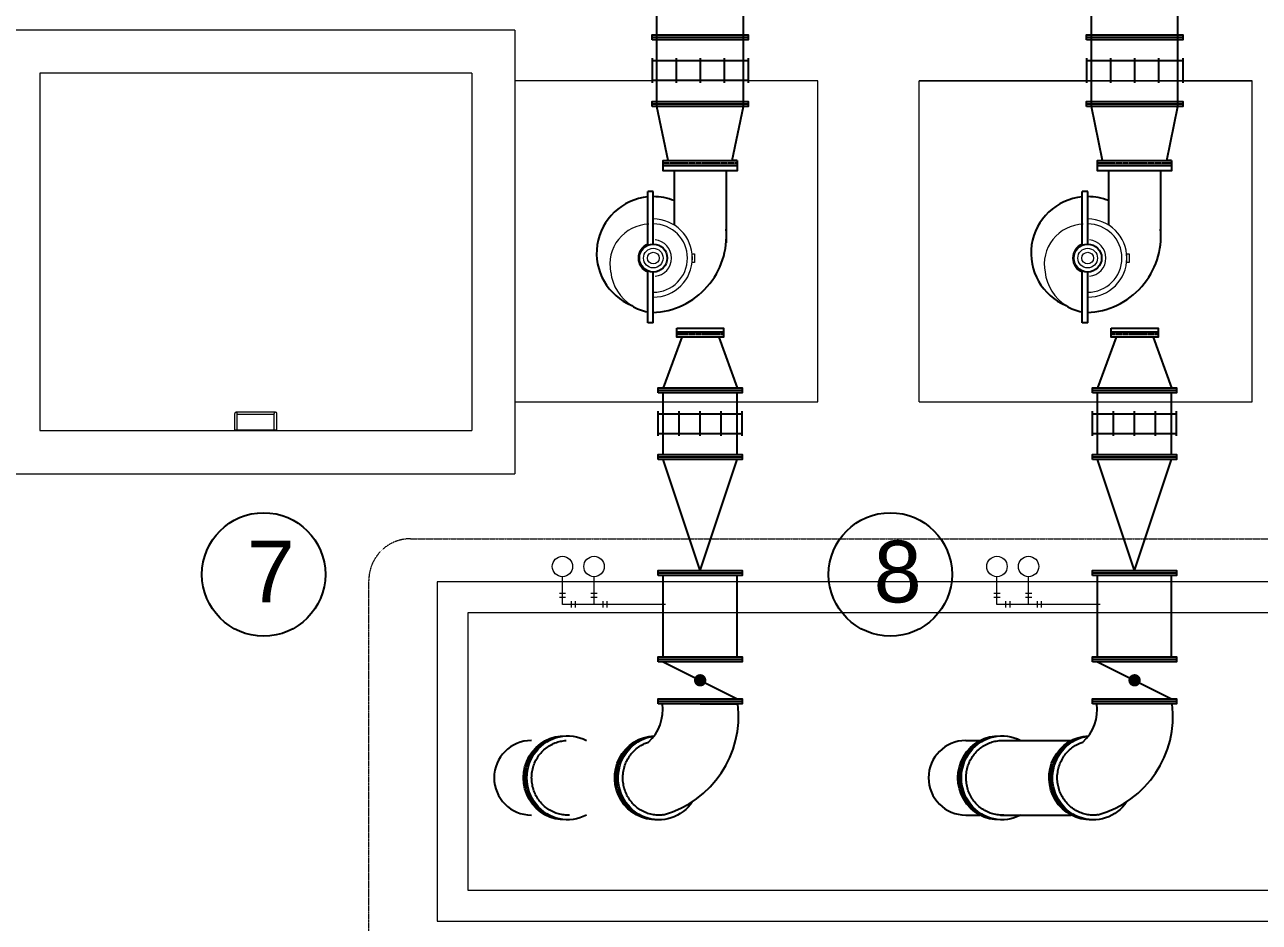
# Model space of a CAD drawing. Header units: inches. Extents: x 25480 to 951550, y -607927 to 1377809.
# Drawn here: x 488582 to 498587, y 370351 to 377624 of the extents above; entities that cross this region are included whole.
import ezdxf

# ---------------------------------------------------------------- set-up
doc = ezdxf.new("R2010")
doc.units = ezdxf.units.IN
doc.header["$MEASUREMENT"] = 0
doc.linetypes.add('CENTER', pattern=[2, 1.25, -0.25, 0.25, -0.25])
doc.linetypes.add('HIDDEN', pattern=[0.375, 0.25, -0.125])
doc.layers.add('DIM', color=251, linetype='Continuous', lineweight=0)
doc.layers.add('M-HVAC-EQPM-NEW', color=5, linetype='Continuous')
doc.layers.add('M-X-BKGD', color=8, linetype='Continuous')
doc.styles.get("Standard").update_dxf_attribs({"font": 'arial.ttf'})

# ---------------------------------------------------------------- blocks, each defined once
blk = doc.blocks.new('123')
at = {"ltscale": 10}
blk.add_line((-754306, -1056386), (-754306, -1056046), dxfattribs=at)
blk.add_line((-754306, -1056386), (-754306, -1056046), dxfattribs=at)
at = {"layer": 'DIM', "color": 8, "lineweight": 0}
for p, q in [((-754656, -1054126), (-754656, -1058316)), ((-754656, -1054126), (-754656, -1058316)), ((-751061, -1058316), (-751061, -1054126)), ((-751061, -1058316), (-751061, -1054126)), ((-751411, -1054466), (-754306, -1054466)), ((-754306, -1054466), (-754306, -1057966)), ((-751411, -1054466), (-754306, -1054466)), ((-754306, -1054466), (-754306, -1057966)), ((-751411, -1057966), (-751411, -1054466)), ((-751411, -1057966), (-751411, -1054466)), ((-754306, -1056046), (-754166, -1056046)), ((-754306, -1056046), (-754166, -1056046)), ((-754306, -1056066), (-754166, -1056066)), ((-754306, -1056066), (-754166, -1056066)), ((-754176, -1056366), (-754176, -1056066)), ((-754176, -1056366), (-754176, -1056066)), ((-754156, -1056376), (-754156, -1056056)), ((-754156, -1056376), (-754156, -1056056)), ((-754306, -1056366), (-754166, -1056366)), ((-754306, -1056366), (-754166, -1056366)), ((-754306, -1056386), (-754166, -1056386)), ((-754306, -1056386), (-754166, -1056386)), ((-751411, -1057966), (-754306, -1057966)), ((-751411, -1057966), (-754306, -1057966)), ((-751061, -1058316), (-754656, -1058316)), ((-751061, -1058316), (-754656, -1058316)), ((-754072, -1058316), (-754072, -1060771)), ((-754072, -1058316), (-754072, -1060771)), ((-751472, -1060771), (-751472, -1058316)), ((-751472, -1060771), (-751472, -1058316)), ((-754072, -1060771), (-751472, -1060771)), ((-754072, -1060771), (-751472, -1060771)), ((-754072, -1061591), (-754072, -1064291)), ((-754072, -1061591), (-751472, -1061591)), ((-754072, -1061591), (-754072, -1064291)), ((-754072, -1061591), (-751472, -1061591)), ((-754072, -1061591), (-754072, -1064291)), ((-754072, -1061591), (-751472, -1061591)), ((-754072, -1061591), (-754072, -1064291)), ((-754072, -1061591), (-751472, -1061591)), ((-751472, -1064291), (-751472, -1061591)), ((-751472, -1061591), (-751472, -1064291)), ((-751472, -1064291), (-751472, -1061591)), ((-751472, -1061591), (-751472, -1064291)), ((-754072, -1064291), (-751472, -1064291)), ((-754072, -1064291), (-751472, -1064291)), ((-754072, -1064291), (-751472, -1064291)), ((-754072, -1064291), (-751472, -1064291))]:
    blk.add_line(p, q, dxfattribs=at)
for points in [[(-755530, -1072526), (-755530, -1057686), (-758281, -1057686), (-758281, -1072526)], [(-755530, -1072526), (-755530, -1057686), (-758281, -1057686), (-758281, -1072526)], [(-758031, -1057936), (-755780, -1057936), (-755780, -1072276), (-758031, -1072276)], [(-758031, -1057936), (-755780, -1057936), (-755780, -1072276), (-758031, -1072276)]]:
    blk.add_lwpolyline(points, close=True, dxfattribs=at)
for centre in [(-754166, -1056056), (-754166, -1056056), (-754166, -1056376), (-754166, -1056376)]:
    blk.add_arc(centre, 10, 270, 90, dxfattribs=at)
blk = doc.blocks.new('PT-PA')
at = {"layer": 'DIM', "color": 8}
for p, q in [((175465, 21566), (175465, 20730)), ((175375, 21012), (175375, 20961)), ((175409, 21012), (175409, 20961)), ((175490, 21092), (175439, 21092)), ((175490, 21059), (175439, 21059)), ((175465, 20986), (175239, 20986)), ((175490, 20836), (175439, 20836)), ((175465, 20730), (175239, 20730)), ((175375, 20756), (175375, 20705)), ((175409, 20756), (175409, 20705)), ((175490, 20803), (175439, 20803))]:
    blk.add_line(p, q, dxfattribs=at)
for centre in [(175157, 20986), (175157, 20730)]:
    blk.add_circle(centre, 82.6, dxfattribs=at)

msp = doc.modelspace()

# ---------------------------------------------------------------- linework, layer by layer
at = {"layer": 'M-HVAC-EQPM-NEW', "color": 8, "linetype": 'Continuous', "ltscale": 10}
for centre in [(493676, 375733), (497196, 375733)]:
    msp.add_circle(centre, 113, dxfattribs=at)
at = {"layer": 'M-HVAC-EQPM-NEW', "color": 8, "lineweight": 0}
for centre, radius in [((493676, 375733), 79.4), ((493676, 375733), 47.4), ((497196, 375733), 79.4), ((497196, 375733), 47.4)]:
    msp.add_circle(centre, radius, dxfattribs=at)
at = {"layer": 'M-HVAC-EQPM-NEW'}
for centre in [(490519, 373170), (495597, 373170)]:
    msp.add_circle(centre, 500, dxfattribs=at)
at = {"layer": 'M-X-BKGD', "color": 8, "linetype": 'Continuous', "ltscale": 10}
for p, q in [((493706, 376962), (493706, 378798)), ((494406, 376962), (494406, 378798)), ((497226, 376962), (497226, 378798)), ((497226, 376962), (497226, 378798)), ((497926, 376962), (497926, 378798)), ((497926, 376962), (497926, 378798)), ((493706, 377002), (493706, 377502)), ((494406, 377002), (494406, 377502)), ((497226, 377002), (497226, 377502)), ((497226, 377002), (497226, 377502)), ((497926, 377002), (497926, 377502)), ((497926, 377002), (497926, 377502)), ((493796, 376523), (493706, 376962)), ((494316, 376523), (494406, 376962)), ((497316, 376523), (497226, 376962)), ((497836, 376523), (497926, 376962)), ((494356, 376441), (493756, 376441)), ((493845, 376441), (493845, 376001)), ((494267, 376441), (494267, 375857)), ((497876, 376441), (497276, 376441)), ((497365, 376441), (497365, 376001)), ((497787, 376441), (497787, 375857)), ((493631, 375836), (493631, 376272)), ((493676, 376272), (493631, 376272)), ((493676, 375845), (493676, 376272)), ((497151, 375836), (497151, 376272)), ((497196, 376272), (497151, 376272)), ((497196, 375845), (497196, 376272)), ((493631, 375208), (493631, 375629)), ((493676, 375208), (493676, 375620)), ((497151, 375208), (497151, 375629)), ((497196, 375208), (497196, 375620)), ((493676, 375208), (493631, 375208)), ((497196, 375208), (497151, 375208)), ((493906, 375093), (493756, 374682)), ((494206, 375093), (494356, 374682)), ((497426, 375093), (497276, 374682)), ((497426, 375093), (497276, 374682)), ((497726, 375093), (497876, 374682)), ((497726, 375093), (497876, 374682)), ((493756, 374142), (493756, 374642)), ((494356, 374142), (494356, 374642)), ((497276, 374142), (497276, 374642)), ((497276, 374142), (497276, 374642)), ((497876, 374142), (497876, 374642)), ((497876, 374142), (497876, 374642)), ((494056, 373202), (493756, 374102)), ((494056, 373202), (494356, 374102)), ((497576, 373202), (497276, 374102)), ((497576, 373202), (497276, 374102)), ((497576, 373202), (497876, 374102)), ((497576, 373202), (497876, 374102)), ((493756, 372502), (493756, 373162)), ((494356, 372502), (494356, 373162)), ((497276, 372502), (497276, 373162)), ((497876, 372502), (497876, 373162))]:
    msp.add_line(p, q, dxfattribs=at)
at = {"layer": 'M-X-BKGD', "color": 8, "linetype": 'Continuous', "ltscale": 3.5}
for p, q in [((493666, 377522), (494446, 377522)), ((497186, 377522), (497966, 377522)), ((493666, 376982), (494446, 376982)), ((497186, 376982), (497966, 376982)), ((493716, 374662), (494396, 374662)), ((497236, 374662), (497916, 374662)), ((493716, 374122), (494396, 374122)), ((497236, 374122), (497916, 374122)), ((497236, 374122), (497916, 374122)), ((493716, 373182), (494396, 373182)), ((497236, 373182), (497916, 373182)), ((497236, 373182), (497916, 373182)), ((493716, 372482), (494396, 372482)), ((497236, 372482), (497916, 372482)), ((493716, 372142), (494396, 372142)), ((497236, 372142), (497916, 372142))]:
    msp.add_line(p, q, dxfattribs=at)
at = {"layer": 'M-X-BKGD', "color": 8}
for p, q in [((493666, 377352), (493666, 377152)), ((494446, 377332), (493666, 377332)), ((493861, 377352), (493861, 377152)), ((494056, 377352), (494056, 377152)), ((494251, 377352), (494251, 377152)), ((494446, 377352), (494446, 377152)), ((497186, 377352), (497186, 377152)), ((497966, 377332), (497186, 377332)), ((497381, 377352), (497381, 377152)), ((497576, 377352), (497576, 377152)), ((497771, 377352), (497771, 377152)), ((497966, 377352), (497966, 377152)), ((494446, 377172), (493666, 377172)), ((493756, 376523), (493796, 376523)), ((494356, 376523), (494316, 376523)), ((497276, 376523), (497316, 376523)), ((497876, 376523), (497836, 376523)), ((493716, 374292), (493716, 374492)), ((493716, 374472), (494396, 374472)), ((493886, 374292), (493886, 374492)), ((494056, 374292), (494056, 374492)), ((494226, 374292), (494226, 374492)), ((494396, 374292), (494396, 374492)), ((497236, 374292), (497236, 374492)), ((497236, 374472), (497916, 374472)), ((497406, 374292), (497406, 374492)), ((497576, 374292), (497576, 374492)), ((497746, 374292), (497746, 374492)), ((497916, 374292), (497916, 374492)), ((493716, 374312), (494396, 374312)), ((497236, 374312), (497916, 374312)), ((494056, 372122), (493756, 372122)), ((496208, 371824), (496323, 371824)), ((496490, 371824), (497062, 371824)), ((496208, 371220), (496323, 371220)), ((496490, 371220), (497062, 371220))]:
    msp.add_line(p, q, dxfattribs=at)
at = {"layer": 'M-X-BKGD', "color": 8, "linetype": 'CENTER'}
for p, q in [((494356, 376503), (493756, 376503)), ((497876, 376503), (497276, 376503)), ((494246, 375113), (493866, 375113)), ((497766, 375113), (497386, 375113))]:
    msp.add_line(p, q, dxfattribs=at)
at = {"layer": 'M-X-BKGD', "color": 8, "linetype": 'Continuous'}
for p, q in [((493756, 372462), (494356, 372162)), ((497276, 372462), (497876, 372162)), ((494056, 372122), (494356, 372122))]:
    msp.add_line(p, q, dxfattribs=at)
at = {"layer": 'M-X-BKGD', "color": 8, "linetype": 'Continuous', "ltscale": 3.5}
for points in [[(493666, 377502), (493666, 377542), (494446, 377542), (494446, 377502)], [(497186, 377502), (497186, 377542), (497966, 377542), (497966, 377502)], [(493666, 376962), (493666, 377002), (494446, 377002), (494446, 376962)], [(497186, 376962), (497186, 377002), (497966, 377002), (497966, 376962)], [(493716, 374642), (493716, 374682), (494396, 374682), (494396, 374642)], [(497236, 374642), (497236, 374682), (497916, 374682), (497916, 374642)], [(493716, 374102), (493716, 374142), (494396, 374142), (494396, 374102)], [(497236, 374102), (497236, 374142), (497916, 374142), (497916, 374102)], [(497236, 374102), (497236, 374142), (497916, 374142), (497916, 374102)], [(493716, 373162), (493716, 373202), (494396, 373202), (494396, 373162)], [(497236, 373162), (497236, 373202), (497916, 373202), (497916, 373162)], [(497236, 373162), (497236, 373202), (497916, 373202), (497916, 373162)], [(493716, 372462), (493716, 372502), (494396, 372502), (494396, 372462)], [(497236, 372462), (497236, 372502), (497916, 372502), (497916, 372462)], [(493716, 372122), (493716, 372162), (494396, 372162), (494396, 372122)], [(497236, 372122), (497236, 372162), (497916, 372162), (497916, 372122)]]:
    msp.add_lwpolyline(points, close=True, dxfattribs=at)
at = {"layer": 'M-X-BKGD', "color": 8, "ltscale": 100}
for points in [[(494356, 376523), (494356, 376483), (493756, 376483), (493756, 376523)], [(497876, 376523), (497876, 376483), (497276, 376483), (497276, 376523)], [(494246, 375133), (494246, 375093), (493866, 375093), (493866, 375133)], [(497766, 375133), (497766, 375093), (497386, 375093), (497386, 375133)]]:
    msp.add_lwpolyline(points, close=True, dxfattribs=at)
at = {"layer": 'M-X-BKGD', "color": 8, "linetype": 'Continuous', "ltscale": 10}
for points in [[(493756, 376483), (494356, 376483), (494356, 376441), (493756, 376441)], [(497276, 376483), (497876, 376483), (497876, 376441), (497276, 376441)]]:
    msp.add_lwpolyline(points, close=True, dxfattribs=at)
at = {"layer": 'M-X-BKGD', "color": 8, "lineweight": 0}
for points in [[(494011, 375768), (494011, 375697), (493992, 375697), (493992, 375768)], [(497531, 375768), (497531, 375697), (497512, 375697), (497512, 375768)]]:
    msp.add_lwpolyline(points, close=True, dxfattribs=at)
at = {"layer": 'M-X-BKGD', "color": 8}
for points in [[(493866, 375165), (494246, 375165), (494246, 375133), (493866, 375133)], [(497386, 375165), (497766, 375165), (497766, 375133), (497386, 375133)]]:
    msp.add_lwpolyline(points, close=True, dxfattribs=at)
at = {"layer": 'M-X-BKGD', "color": 8, "linetype": 'HIDDEN', "lineweight": 0, "ltscale": 10}
msp.add_lwpolyline([(491371, 370280), (491371, 373121, -0.414214), (491709, 373459), (507523, 373459, -0.414214), (507861, 373121), (507861, 370280, -0.414214), (507523, 369942), (491709, 369942, -0.414214)], format="xyb", close=True, dxfattribs=at)
at = {"layer": 'M-X-BKGD', "color": 8, "linetype": 'CENTER', "const_width": 50}
for points in [[(494056, 372287, 1), (494056, 372337, 1)], [(497576, 372287, 1), (497576, 372337, 1)]]:
    msp.add_lwpolyline(points, format="xyb", close=True, dxfattribs=at)
at = {"layer": 'M-X-BKGD', "color": 8, "linetype": 'Continuous', "ltscale": 10}
for centre, radius, start, end in [((493675, 375773), 458, 95.4264, 247.8051), ((493675, 375773), 458, 68.2178, 89.8607), ((497195, 375773), 458, 95.4264, 247.8051), ((497195, 375773), 458, 68.2178, 89.8607), ((493647, 375913), 622, 272.2579, 4.9763), ((497167, 375913), 622, 272.2579, 4.9763), ((493701, 375663), 373, 237.6545, 259.1253), ((497221, 375663), 373, 237.6545, 259.1253), ((493397, 372075), 356, 312.2097, 7.5655), ((493537, 372022), 830, 285.5043, 6.9209)]:
    msp.add_arc(centre, radius, start, end, dxfattribs=at)
at = {"layer": 'M-X-BKGD', "color": 8, "lineweight": 0}
for centre, radius, start, end in [((493648, 375683), 324, 91.5915, 191.5237), ((493676, 375733), 317, 270, 90), ((493676, 375733), 277, 270, 90), ((497168, 375683), 324, 91.5915, 191.5237), ((497196, 375733), 317, 270, 90), ((497196, 375733), 277, 270, 90), ((493676, 375733), 148, 275.4469, 84.5531), ((497196, 375733), 148, 275.4469, 84.5531), ((493676, 375733), 123, 111.1638, 248.8362), ((497196, 375733), 123, 111.1638, 248.8362), ((493701, 375663), 373, 186.8969, 237.6545), ((497221, 375663), 373, 186.8969, 237.6545)]:
    msp.add_arc(centre, radius, start, end, dxfattribs=at)
at = {"layer": 'M-X-BKGD', "color": 8}
for centre, radius, start, end in [((496917, 372075), 356, 312.2097, 7.5655), ((497057, 372022), 830, 285.5043, 6.9209), ((492688, 371522), 302, 90, 270), ((496208, 371522), 302, 90, 270)]:
    msp.add_arc(centre, radius, start, end, dxfattribs=at)
at = {"layer": 'M-X-BKGD', "color": 8, "linetype": 'Continuous', "ltscale": 3.5, "extrusion": (0, 0, -1)}
for centre, major_axis, start_param, end_param in [((492955, 371522), (0, -340), -0.042699, 3.184291), ((492969, 371522), (0, 340), 3.098894, 6.305507), ((492983, 371522), (0, -340), -0.477316, 3.618909), ((493694, 371522), (0, 340), 3.098894, 6.248915), ((493708, 371522), (0, -340), -0.042699, 3.064696), ((493722, 371522), (0, -340), -0.969046, 3.01597), ((496475, 371522), (0, -340), -0.042699, 3.184291), ((496489, 371522), (0, 340), 3.098894, 6.305507), ((496503, 371522), (0, -340), -0.477316, 3.618909), ((497214, 371522), (0, 340), 3.098894, 6.248915), ((497228, 371522), (0, -340), -0.042699, 3.064696), ((497242, 371522), (0, -340), -0.969046, 3.01597)]:
    msp.add_ellipse(centre, major_axis=major_axis, ratio=0.971603, start_param=start_param, end_param=end_param, dxfattribs=at)
at = {"layer": 'M-X-BKGD', "color": 8, "linetype": 'Continuous', "ltscale": 3.5}
for points in [[(492996, 371220), (492986, 371219), (492976, 371219), (492950, 371221), (492935, 371223), (492904, 371230), (492890, 371235), (492861, 371247), (492847, 371254), (492820, 371270), (492807, 371280), (492783, 371300), (492772, 371312), (492752, 371336), (492742, 371349), (492726, 371377), (492719, 371391), (492707, 371421), (492702, 371436), (492695, 371468), (492693, 371484), (492690, 371516), (492690, 371532), (492693, 371564), (492696, 371580), (492703, 371612), (492708, 371627), (492721, 371657), (492728, 371671), (492745, 371698), (492754, 371711), (492775, 371735), (492787, 371746), (492811, 371766), (492824, 371776), (492851, 371792), (492865, 371799), (492894, 371810), (492909, 371815), (492939, 371821), (492954, 371823), (492970, 371824), (492970, 371824), (492970, 371824)], [(496516, 371220), (496506, 371219), (496496, 371219), (496470, 371221), (496455, 371223), (496424, 371230), (496410, 371235), (496381, 371247), (496367, 371254), (496340, 371270), (496327, 371280), (496303, 371300), (496292, 371312), (496272, 371336), (496262, 371349), (496246, 371377), (496239, 371391), (496227, 371421), (496222, 371436), (496215, 371468), (496213, 371484), (496210, 371516), (496210, 371532), (496213, 371564), (496216, 371580), (496223, 371612), (496228, 371627), (496241, 371657), (496248, 371671), (496265, 371698), (496274, 371711), (496295, 371735), (496307, 371746), (496331, 371766), (496344, 371776), (496371, 371792), (496385, 371799), (496414, 371810), (496429, 371815), (496459, 371821), (496474, 371823), (496490, 371824), (496490, 371824), (496490, 371824)]]:
    msp.add_open_spline(points, degree=3, knots=[-0.045423, -0.045423, -0.045423, -0.045423, 0.060402, 0.060402, 0.220175, 0.220175, 0.379948, 0.379948, 0.539721, 0.539721, 0.699494, 0.699494, 0.859267, 0.859267, 1.01904, 1.01904, 1.178813, 1.178813, 1.338586, 1.338586, 1.498359, 1.498359, 1.658132, 1.658132, 1.817905, 1.817905, 1.977678, 1.977678, 2.137451, 2.137451, 2.297224, 2.297224, 2.456997, 2.456997, 2.61677, 2.61677, 2.776543, 2.776543, 2.936316, 2.936316, 3.096089, 3.096089, 3.096142, 3.096142, 3.096142, 3.096142], dxfattribs=at)
at = {"layer": 'M-X-BKGD', "color": 8}
for points in [[(493759, 371222), (493754, 371221), (493750, 371221), (493731, 371219), (493715, 371219), (493685, 371222), (493670, 371224), (493640, 371231), (493626, 371236), (493598, 371248), (493584, 371255), (493558, 371271), (493546, 371280), (493522, 371300), (493511, 371312), (493491, 371335), (493482, 371348), (493466, 371375), (493459, 371389), (493447, 371418), (493442, 371433), (493435, 371463), (493432, 371479), (493429, 371511), (493429, 371526), (493431, 371558), (493434, 371574), (493440, 371604), (493445, 371620), (493456, 371649), (493463, 371663), (493479, 371690), (493488, 371703), (493507, 371727), (493518, 371739), (493541, 371759), (493553, 371769), (493579, 371786), (493592, 371793), (493616, 371804), (493626, 371808), (493637, 371811)], [(497279, 371222), (497274, 371221), (497270, 371221), (497251, 371219), (497235, 371219), (497205, 371222), (497190, 371224), (497160, 371231), (497146, 371236), (497118, 371248), (497104, 371255), (497078, 371271), (497066, 371280), (497042, 371300), (497031, 371312), (497011, 371335), (497002, 371348), (496986, 371375), (496979, 371389), (496967, 371418), (496962, 371433), (496955, 371463), (496952, 371479), (496949, 371511), (496949, 371526), (496951, 371558), (496954, 371574), (496960, 371604), (496965, 371620), (496976, 371649), (496983, 371663), (496999, 371690), (497008, 371703), (497027, 371727), (497038, 371739), (497061, 371759), (497073, 371769), (497099, 371786), (497112, 371793), (497136, 371804), (497146, 371808), (497157, 371811)]]:
    msp.add_open_spline(points, degree=3, knots=[-0.124775, -0.124775, -0.124775, -0.124775, -0.0806, -0.0806, 0.075632, 0.075632, 0.231864, 0.231864, 0.388096, 0.388096, 0.544328, 0.544328, 0.70056, 0.70056, 0.856791, 0.856791, 1.013023, 1.013023, 1.169255, 1.169255, 1.325487, 1.325487, 1.481719, 1.481719, 1.637951, 1.637951, 1.794182, 1.794182, 1.950414, 1.950414, 2.106646, 2.106646, 2.262878, 2.262878, 2.41911, 2.41911, 2.575342, 2.575342, 2.731573, 2.731573, 2.843678, 2.843678, 2.843678, 2.843678], dxfattribs=at)

# ---------------------------------------------------------------- block references
for name, p, rotation in [('123', (-565761, 1128641), 90), ('PT-PA', (472210, 548391), 270), ('PT-PA', (475731, 548391), 270)]:
    msp.add_blockref(name, p, dxfattribs=dict(at, rotation=rotation))

# ---------------------------------------------------------------- texts
at = {"layer": 'M-HVAC-EQPM-NEW', "char_height": 500, "attachment_point": 1}
for s, insert in [('7', (490383, 373443)), ('8', (495462, 373443))]:
    msp.add_mtext_dynamic_manual_height_columns(s, width=1130, gutter_width=1, heights=[0], dxfattribs=dict(at, insert=insert))

doc.saveas('drawing.dxf')
